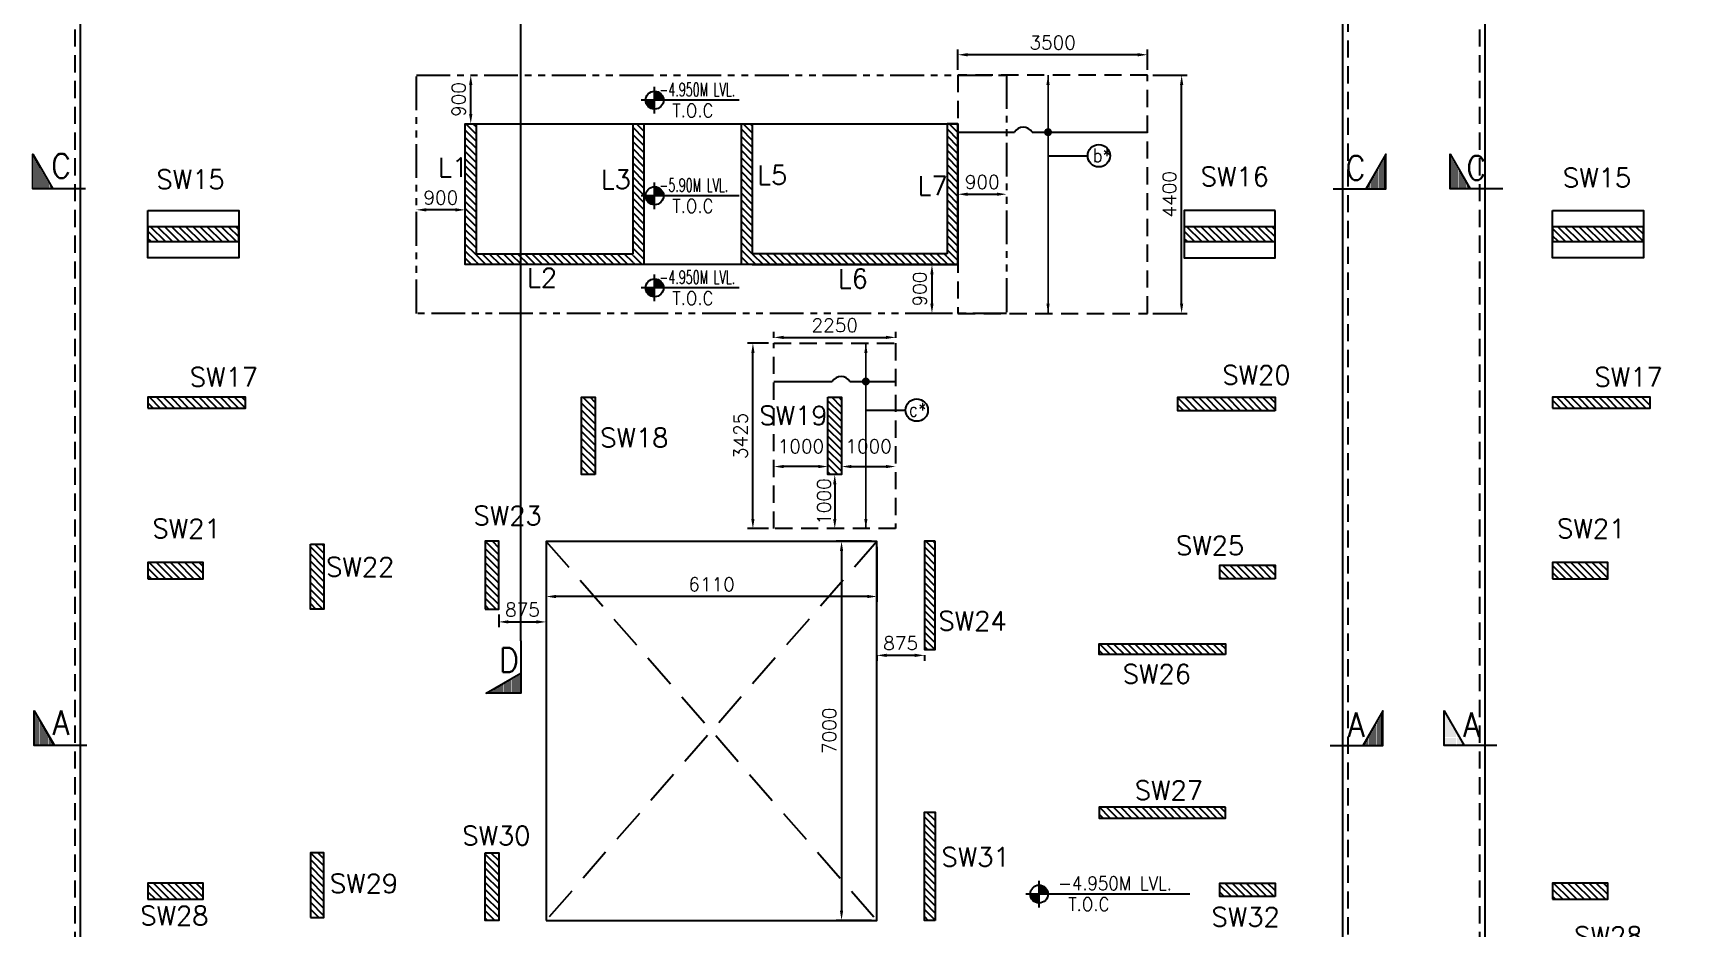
# Model space of a CAD drawing. Extents: x 493682 to 1244665, y -124941 to -2846.
# Drawn here: x 560869 to 591254, y -36147 to -19614 of the extents above; entities that cross this region are included whole.
import ezdxf
from ezdxf.lldxf.tags import DXFTag

# ---------------------------------------------------------------- set-up
doc = ezdxf.new("R2010")
doc.units = 0
doc.header["$MEASUREMENT"] = 0
doc.header["$PDMODE"] = 34
doc.header["$PDSIZE"] = 50
doc.linetypes.add('HIDDEN', pattern=[9.525, 6.35, -3.175])
doc.linetypes.add('PHANTOM4', pattern=[0.625, 0.3125, -0.0625, 0.0625, -0.0625, 0.0625, -0.0625])
for name, color, linetype in [('001 TOP VERTICAL STEEL', 183, 'Continuous'), ('001 X DIR.', 130, 'Continuous'), ('003 5.875M', 123, 'Continuous'), ('02BEAM TEXT', 3, 'Continuous'), ('04 FOOTING', 2, 'Continuous'), ('04 NORMAL TEXT', 2, 'Continuous'), ('16 SECT-MKD', 1, 'Continuous'), ('16 SECT-NO', 1, 'Continuous'), ('18 COL. TEXT', 1, 'Continuous'), ('19 COLUMN', 1, 'Continuous'), ('21GRID CIRCLE', 5, 'Continuous'), ('22222', 63, 'Continuous'), ('25 hatch', 8, 'Continuous'), ('26 HT (PCC)', 8, 'Continuous'), ('RENF', 2, 'Continuous')]:
    doc.layers.add(name, color=color, linetype=linetype)
doc.styles.add('ROMAND', font='simplex.shx', dxfattribs={"width": 0.85})
doc.styles.add('ROMANS', font='simplex.shx')
tags = doc.linetypes.add('HIDDEN2', pattern=[0.1875, 0.125, -0.0625]).pattern_tags.tags
tags[6:7] = [DXFTag(74, 4), DXFTag(75, 0), DXFTag(340, '0'), DXFTag(46, 1.0), DXFTag(50, 0.0), DXFTag(44, 0.0), DXFTag(45, 0.0)]
tags[4:5] = [DXFTag(74, 4), DXFTag(75, 0), DXFTag(340, '0'), DXFTag(46, 1.0), DXFTag(50, 0.0), DXFTag(44, 0.0), DXFTag(45, 0.0)]
doc.dimstyles.new('SDU-II', dxfattribs={"dimscale": 100, "dimtxt": 2.5, "dimasz": 1.8, "dimexe": 1, "dimexo": 1, "dimgap": 1, "dimtad": 1, "dimdec": 0, "dimzin": 0, "dimdsep": 46, "dimtxsty": 'ROMANS', "dimcen": 0.09, "dimclrd": 5, "dimclre": 5, "dimclrt": 4, "dimadec": 0, "dimazin": 0, "dimtfac": 1, "dimtdec": 0, "dimtmove": 1, "dimatfit": 3, "dimfxl": 1, "dimtolj": 1, "dimtzin": 0, "dimlwd": 9, "dimlwe": 0, "dimarcsym": 1})
doc.dimstyles.get("Standard").update_dxf_attribs({"dimscale": 100, "dimtxt": 2.5, "dimasz": 1.8, "dimexe": 1, "dimexo": 1, "dimgap": 1, "dimtad": 1, "dimdec": 0, "dimzin": 0, "dimdsep": 46, "dimtxsty": 'ROMANS', "dimcen": 0, "dimclrd": 5, "dimclre": 5, "dimclrt": 4, "dimadec": 0, "dimazin": 0, "dimtfac": 1, "dimtdec": 4, "dimtofl": 0, "dimtmove": 2, "dimatfit": 3, "dimfxl": 1, "dimtolj": 1, "dimtzin": 0, "dimlwe": -1, "dimarcsym": 0})
pattern_1 = [(90, (668233.54, -65314.49), (-19.2, 4e-15), [0, -19.2])]
pattern_2 = [(90, (668344.272, -55032.55), (-19.2, 4e-15), [0, -19.2])]
pattern_3 = [(90, (642194.461, -65314.49), (-19.2, 4e-15), [0, -19.2])]
pattern_4 = [(90, (504499.783, -65314.49), (19.2, 4e-15), [0, -19.2])]
pattern_5 = [(90, (642168.282, -55032.55), (-19.2, 4e-15), [0, -19.2])]
pattern_6 = [(90, (504555.902, -55032.55), (19.2, 4e-15), [0, -19.2])]
pattern_7 = [(180, (602418.781, 49488.874), (-5e-15, -19.2), [0, -19.2])]
pattern_8 = [(315, (-18882.915, -74416.34), (65.63609, 65.63609), [])]
pattern_9 = [(315, (-18932.915, -74416.34), (65.63609, 65.63609), [])]

# ---------------------------------------------------------------- blocks, each defined once
blk = doc.blocks.new('zw$DB44')
at = {"layer": '25 hatch', "linetype": 'Continuous', "ltscale": 5}
h = blk.add_hatch(dxfattribs=at)
h.set_pattern_fill('ANSI31', color=256, scale=29.235733, angle=270, style=0)
h.set_pattern_definition(pattern_8)
h.paths.add_polyline_path([(2860, -15830), (2660, -15830), (2660, -13230), (2860, -13230)])
h = blk.add_hatch(dxfattribs=at)
h.set_pattern_fill('ANSI31', color=256, scale=29.235733, angle=270, style=0)
h.set_pattern_definition(pattern_8)
h.paths.add_polyline_path([(5760, -13230), (5960, -13230), (5960, -15830), (5760, -15830)])
h = blk.add_hatch(dxfattribs=at)
h.set_pattern_fill('ANSI31', color=256, scale=29.235733, angle=270, style=0)
h.set_pattern_definition(pattern_8)
h.paths.add_polyline_path([(7760, -13230), (7960, -13230), (7960, -15830), (7760, -15830)])
h = blk.add_hatch(dxfattribs=at)
h.set_pattern_fill('ANSI31', color=256, scale=29.235733, angle=270, style=0)
h.set_pattern_definition(pattern_8)
h.paths.add_polyline_path([(11560, -15830), (11760, -15830), (11760, -13230), (11560, -13230)])
h = blk.add_hatch(dxfattribs=at)
h.set_pattern_fill('ANSI31', color=256, scale=29.235733, angle=270, style=0)
h.set_pattern_definition([(315, (-18882.915, -81616.34), (65.63609, 65.63609), [])])
h.paths.add_polyline_path([(-1520, -15405), (-1520, -15130), (-3200, -15130), (-3200, -15405)])
h = blk.add_hatch(dxfattribs=at)
h.set_pattern_fill('ANSI31', color=256, scale=29.235733, angle=270, style=0)
h.set_pattern_definition([(315, (257.085, -81616.34), (65.63609, 65.63609), [])])
h.paths.add_polyline_path([(17620, -15405), (17620, -15130), (15940, -15130), (15940, -15405)])
h = blk.add_hatch(dxfattribs=at)
h.set_pattern_fill('ANSI31', color=256, scale=29.235733, angle=270, style=0)
h.set_pattern_definition(pattern_8)
h.paths.add_polyline_path([(5760, -15830), (2860, -15830), (2860, -15630), (5760, -15630)])
h = blk.add_hatch(dxfattribs=at)
h.set_pattern_fill('ANSI31', color=256, scale=29.235733, angle=270, style=0)
h.set_pattern_definition(pattern_8)
h.paths.add_polyline_path([(7960, -15830), (11560, -15830), (11560, -15630), (7960, -15630)])
h = blk.add_hatch(dxfattribs=at)
h.set_pattern_fill('ANSI31', color=256, scale=29.235733, angle=270, style=0)
h.set_pattern_definition(pattern_8)
h.paths.add_polyline_path([(-3200, -18480), (-1400, -18480), (-1400, -18280), (-3200, -18280)])
h = blk.add_hatch(dxfattribs=at)
h.set_pattern_fill('ANSI31', color=256, scale=29.235733, angle=270, style=0)
h.set_pattern_definition(pattern_8)
h.paths.add_polyline_path([(5060, -19705), (4810, -19705), (4810, -18280), (5060, -18280)])
h = blk.add_hatch(dxfattribs=at)
h.set_pattern_fill('ANSI31', color=256, scale=29.235733, angle=270, style=0)
h.set_pattern_definition(pattern_8)
h.paths.add_polyline_path([(9360, -18280), (9610, -18280), (9610, -19705), (9360, -19705)])
h = blk.add_hatch(dxfattribs=at)
h.set_pattern_fill('ANSI31', color=256, scale=29.235733, angle=270, style=0)
h.set_pattern_definition([(315, (-18882.915, -74466.34), (65.63609, 65.63609), [])])
h.paths.add_polyline_path([(17620, -18530), (15820, -18530), (15820, -18280), (17620, -18280)])
h = blk.add_hatch(dxfattribs=at)
h.set_pattern_fill('ANSI31', color=256, scale=29.235733, angle=270, style=0)
h.set_pattern_definition([(315, (-18882.915, -74416.34), (65.63609, 65.63609), [])])
h.paths.add_polyline_path([(3030, -22190), (3280, -22190), (3280, -20940), (3030, -20940)])
h = blk.add_hatch(dxfattribs=at)
h.set_pattern_fill('ANSI31', color=256, scale=29.235733, angle=270, style=0)
h.set_pattern_definition(pattern_8)
h.paths.add_polyline_path([(11340, -20940), (11140, -20940), (11140, -22940), (11340, -22940)])
h = blk.add_hatch(dxfattribs=at)
h.set_pattern_fill('ANSI31', color=256, scale=29.235733, angle=270, style=0)
h.set_pattern_definition(pattern_9)
h.paths.add_polyline_path([(-200, -20990), (50, -20990), (50, -22190), (-200, -22190)])
h = blk.add_hatch(dxfattribs=at)
h.set_pattern_fill('ANSI31', color=256, scale=29.235733, angle=270, style=0)
h.set_pattern_definition([(315, (-18882.915, -74316.34), (65.63609, 65.63609), [])])
h.paths.add_polyline_path([(-3200, -21630), (-2180, -21630), (-2180, -21330), (-3200, -21330)])
h = blk.add_hatch(dxfattribs=at)
h.set_pattern_fill('ANSI31', color=256, scale=29.235733, angle=270, style=0)
h.set_pattern_definition([(315, (-18882.915, -74366.34), (65.63609, 65.63609), [])])
h.paths.add_polyline_path([(17620, -21630), (16600, -21630), (16600, -21380), (17620, -21380)])
h = blk.add_hatch(dxfattribs=at)
h.set_pattern_fill('ANSI31', color=256, scale=29.235733, angle=270, style=0)
h.set_pattern_definition(pattern_8)
h.paths.add_polyline_path([(16700, -23030), (14370, -23030), (14370, -22830), (16700, -22830)])
h = blk.add_hatch(dxfattribs=at)
h.set_pattern_fill('ANSI31', color=256, scale=29.235733, angle=270, style=0)
h.set_pattern_definition(pattern_8)
h.paths.add_polyline_path([(11340, -27940), (11140, -27940), (11140, -25940), (11340, -25940)])
h = blk.add_hatch(dxfattribs=at)
h.set_pattern_fill('ANSI31', color=256, scale=29.235733, angle=270, style=0)
h.set_pattern_definition(pattern_8)
h.paths.add_polyline_path([(16700, -25850), (14370, -25850), (14370, -26050), (16700, -26050)])
h = blk.add_hatch(dxfattribs=at)
h.set_pattern_fill('ANSI31', color=256, scale=29.235733, angle=270, style=0)
h.set_pattern_definition(pattern_9)
h.paths.add_polyline_path([(-200, -27890), (50, -27890), (50, -26690), (-200, -26690)])
h = blk.add_hatch(dxfattribs=at)
h.set_pattern_fill('ANSI31', color=256, scale=29.235733, angle=270, style=0)
h.set_pattern_definition([(315, (-18882.915, -74416.34), (65.6361, 65.6361), [])])
h.paths.add_polyline_path([(3030, -26690), (3280, -26690), (3280, -27940), (3030, -27940)])
h = blk.add_hatch(dxfattribs=at)
h.set_pattern_fill('ANSI31', color=256, scale=29.235733, angle=270, style=0)
h.set_pattern_definition([(315, (-18882.915, -74516.34), (65.6361, 65.6361), [])])
h.paths.add_polyline_path([(-3200, -27550), (-2180, -27550), (-2180, -27250), (-3200, -27250)])
h = blk.add_hatch(dxfattribs=at)
h.set_pattern_fill('ANSI31', color=256, scale=29.235733, angle=270, style=0)
h.set_pattern_definition(pattern_8)
h.paths.add_polyline_path([(17620, -27500), (16600, -27500), (16600, -27250), (17620, -27250)])
at = {"layer": '19 COLUMN'}
for points in [[(2860, -15830), (2660, -15830), (2660, -13230), (2860, -13230), (2860, -15630)], [(5760, -15630), (5760, -13230), (5960, -13230), (5960, -15830), (5760, -15830), (5760, -15830)], [(7960, -15830), (7760, -15830), (7760, -13230), (7960, -13230), (7960, -15630)], [(11560, -15830), (11760, -15830), (11760, -13230), (11560, -13230), (11560, -15630)], [(2860, -15630), (5760, -15630)], [(11560, -15630), (7960, -15630)], [(5760, -15830), (2860, -15830), (2860, -15830)], [(7960, -15830), (11560, -15830), (11560, -15830)]]:
    blk.add_lwpolyline(points, dxfattribs=at)
for points in [[(-3200, -14830), (-1520, -14830), (-1520, -15705), (-3200, -15705)], [(17620, -14830), (15940, -14830), (15940, -15705), (17620, -15705)], [(-1520, -15405), (-1520, -15130), (-3200, -15130), (-3200, -15405)], [(17620, -15405), (17620, -15130), (15940, -15130), (15940, -15405)], [(-3200, -18480), (-1400, -18480), (-1400, -18280), (-3200, -18280)], [(5060, -19705), (4810, -19705), (4810, -18280), (5060, -18280)], [(9360, -18280), (9610, -18280), (9610, -19705), (9360, -19705)], [(17620, -18530), (15820, -18530), (15820, -18280), (17620, -18280)], [(3030, -22190), (3280, -22190), (3280, -20940), (3030, -20940)], [(11340, -20940), (11140, -20940), (11140, -22940), (11340, -22940)], [(-200, -20990), (50, -20990), (50, -22190), (-200, -22190)], [(-3200, -21630), (-2180, -21630), (-2180, -21330), (-3200, -21330)], [(17620, -21630), (16600, -21630), (16600, -21380), (17620, -21380)], [(16700, -23030), (14370, -23030), (14370, -22830), (16700, -22830)], [(11340, -27940), (11140, -27940), (11140, -25940), (11340, -25940)], [(16700, -25850), (14370, -25850), (14370, -26050), (16700, -26050)], [(-200, -27890), (50, -27890), (50, -26690), (-200, -26690)], [(3030, -26690), (3280, -26690), (3280, -27940), (3030, -27940)], [(-3200, -27550), (-2180, -27550), (-2180, -27250), (-3200, -27250)], [(17620, -27500), (16600, -27500), (16600, -27250), (17620, -27250)]]:
    blk.add_lwpolyline(points, close=True, dxfattribs=at)
blk = doc.blocks.new('*D29')
at = {"color": 5, "linetype": 'Continuous', "transparency": 16777216}
for p, q in [((568953, -20394), (569056, -20394)), ((568953, -21294), (569056, -21294))]:
    blk.add_line(p, q, dxfattribs=at)
at = {"color": 5, "linetype": 'Continuous', "lineweight": -2, "transparency": 16777216}
blk.add_line((568956, -21114), (568956, -20574), dxfattribs=at)
at = {"color": 5, "transparency": 16777216}
for points in [[(568986, -20574), (568926, -20574), (568956, -20394)], [(568926, -21114), (568986, -21114), (568956, -21294)]]:
    blk.add_solid(points, dxfattribs=at)
at = {"layer": 'DEFPOINTS', "color": 0, "transparency": 16777216}
for p in [(568853, -20394), (568956, -20394), (568853, -21294)]:
    blk.add_point(p, dxfattribs=at)
at = {"color": 4, "transparency": 16777216, "insert": (568731, -20844), "char_height": 250, "attachment_point": 5, "rotation": 90, "style": 'ROMANS'}
blk.add_mtext('\\A1;900', dxfattribs=at)
blk = doc.blocks.new('*D30')
at = {"color": 5, "linetype": 'Continuous', "transparency": 16777216}
for p, q in [((567953, -22982), (567953, -22982)), ((568853, -22982), (568853, -22982))]:
    blk.add_line(p, q, dxfattribs=at)
at = {"color": 5, "linetype": 'Continuous', "lineweight": -2, "transparency": 16777216}
blk.add_line((568673, -22882), (568133, -22882), dxfattribs=at)
at = {"color": 5, "transparency": 16777216}
for points in [[(568133, -22852), (568133, -22912), (567953, -22882)], [(568673, -22912), (568673, -22852), (568853, -22882)]]:
    blk.add_solid(points, dxfattribs=at)
at = {"layer": 'DEFPOINTS', "color": 0, "transparency": 16777216}
for p in [(567953, -22882), (567953, -22882), (568853, -22882)]:
    blk.add_point(p, dxfattribs=at)
at = {"color": 4, "transparency": 16777216, "insert": (568403, -22657), "char_height": 250, "attachment_point": 5, "style": 'ROMANS'}
blk.add_mtext('\\A1;900', dxfattribs=at)
blk = doc.blocks.new('*D31')
at = {"color": 5, "linetype": 'Continuous', "transparency": 16777216}
for p, q in [((577953, -22494), (577953, -22494)), ((578853, -22494), (578853, -22494))]:
    blk.add_line(p, q, dxfattribs=at)
at = {"color": 5, "linetype": 'Continuous', "lineweight": -2, "transparency": 16777216}
blk.add_line((578133, -22594), (578673, -22594), dxfattribs=at)
at = {"color": 5, "transparency": 16777216}
for points in [[(578133, -22564), (578133, -22624), (577953, -22594)], [(578673, -22624), (578673, -22564), (578853, -22594)]]:
    blk.add_solid(points, dxfattribs=at)
at = {"layer": 'DEFPOINTS', "color": 0, "transparency": 16777216}
for p in [(577953, -22594), (578853, -22594), (578853, -22594)]:
    blk.add_point(p, dxfattribs=at)
at = {"color": 4, "transparency": 16777216, "insert": (578403, -22369), "char_height": 250, "attachment_point": 5, "rotation": 0.0008, "style": 'ROMANS'}
blk.add_mtext('\\A1;900', dxfattribs=at)
blk = doc.blocks.new('*D32')
at = {"color": 5, "linetype": 'Continuous', "transparency": 16777216}
for p, q in [((577754, -23894), (577374, -23894)), ((577754, -24794), (577374, -24794))]:
    blk.add_line(p, q, dxfattribs=at)
at = {"color": 5, "linetype": 'Continuous', "lineweight": -2, "transparency": 16777216}
blk.add_line((577474, -24074), (577474, -24614), dxfattribs=at)
at = {"color": 5, "transparency": 16777216}
for points in [[(577504, -24074), (577444, -24074), (577474, -23894)], [(577444, -24614), (577504, -24614), (577474, -24794)]]:
    blk.add_solid(points, dxfattribs=at)
at = {"layer": 'DEFPOINTS', "color": 0, "transparency": 16777216}
for p in [(577854, -23894), (577474, -24794), (577854, -24794)]:
    blk.add_point(p, dxfattribs=at)
at = {"color": 4, "transparency": 16777216, "insert": (577249, -24344), "char_height": 250, "attachment_point": 5, "rotation": 90, "style": 'ROMANS'}
blk.add_mtext('\\A1;900', dxfattribs=at)
blk = doc.blocks.new('*D43')
at = {"color": 5, "linetype": 'Continuous', "transparency": 16777216}
for p, q in [((577954, -20294), (577954, -19918)), ((581453, -20294), (581453, -19918))]:
    blk.add_line(p, q, dxfattribs=at)
at = {"color": 5, "linetype": 'Continuous', "lineweight": -2, "transparency": 16777216}
blk.add_line((581273, -20018), (578134, -20018), dxfattribs=at)
at = {"color": 5, "transparency": 16777216}
for points in [[(578134, -19988), (578134, -20048), (577954, -20018)], [(581273, -20048), (581273, -19988), (581453, -20018)]]:
    blk.add_solid(points, dxfattribs=at)
at = {"layer": 'DEFPOINTS', "color": 0, "transparency": 16777216}
for p in [(577954, -20018), (577954, -20394), (581453, -20394)]:
    blk.add_point(p, dxfattribs=at)
at = {"color": 4, "transparency": 16777216, "insert": (579703, -19793), "char_height": 250, "attachment_point": 5, "style": 'ROMANS'}
blk.add_mtext('\\A1;3500', dxfattribs=at)
blk = doc.blocks.new('*D44')
at = {"color": 5, "linetype": 'Continuous', "transparency": 16777216}
for p, q in [((581553, -20394), (582185, -20394)), ((581553, -24794), (582185, -24794))]:
    blk.add_line(p, q, dxfattribs=at)
at = {"color": 5, "linetype": 'Continuous', "lineweight": -2, "transparency": 16777216}
blk.add_line((582085, -24614), (582085, -20574), dxfattribs=at)
at = {"color": 5, "transparency": 16777216}
for points in [[(582115, -20574), (582055, -20574), (582085, -20394)], [(582055, -24614), (582115, -24614), (582085, -24794)]]:
    blk.add_solid(points, dxfattribs=at)
at = {"layer": 'DEFPOINTS', "color": 0, "transparency": 16777216}
for p in [(581453, -20394), (582085, -20394), (581453, -24794)]:
    blk.add_point(p, dxfattribs=at)
at = {"color": 4, "transparency": 16777216, "insert": (581860, -22594), "char_height": 250, "attachment_point": 5, "rotation": 90, "style": 'ROMANS'}
blk.add_mtext('\\A1;4400', dxfattribs=at)
blk = doc.blocks.new('*D48')
at = {"color": 5, "linetype": 'Continuous', "transparency": 16777216}
for p, q in [((574554, -25244), (574554, -25138)), ((576804, -25244), (576804, -25138))]:
    blk.add_line(p, q, dxfattribs=at)
at = {"color": 5, "linetype": 'Continuous', "lineweight": -2, "transparency": 16777216}
blk.add_line((574734, -25238), (576624, -25238), dxfattribs=at)
at = {"color": 5, "transparency": 16777216}
for points in [[(574734, -25208), (574734, -25268), (574554, -25238)], [(576624, -25268), (576624, -25208), (576804, -25238)]]:
    blk.add_solid(points, dxfattribs=at)
at = {"layer": 'DEFPOINTS', "color": 0, "transparency": 16777216}
for p in [(574554, -25344), (576804, -25238), (576804, -25344)]:
    blk.add_point(p, dxfattribs=at)
at = {"color": 4, "transparency": 16777216, "insert": (575679, -25013), "char_height": 250, "attachment_point": 5, "style": 'ROMANS'}
blk.add_mtext('\\A1;2250', dxfattribs=at)
blk = doc.blocks.new('*D49')
at = {"color": 5, "linetype": 'Continuous', "transparency": 16777216}
for p, q in [((574454, -25344), (574067, -25344)), ((574454, -28769), (574067, -28769))]:
    blk.add_line(p, q, dxfattribs=at)
at = {"color": 5, "linetype": 'Continuous', "lineweight": -2, "transparency": 16777216}
blk.add_line((574167, -28589), (574167, -25524), dxfattribs=at)
at = {"color": 5, "transparency": 16777216}
for points in [[(574197, -25524), (574137, -25524), (574167, -25344)], [(574137, -28589), (574197, -28589), (574167, -28769)]]:
    blk.add_solid(points, dxfattribs=at)
at = {"layer": 'DEFPOINTS', "color": 0, "transparency": 16777216}
for p in [(574167, -25344), (574554, -25344), (574554, -28769)]:
    blk.add_point(p, dxfattribs=at)
at = {"color": 4, "transparency": 16777216, "insert": (573942, -27057), "char_height": 250, "attachment_point": 5, "rotation": 90, "style": 'ROMANS'}
blk.add_mtext('\\A1;3425', dxfattribs=at)
blk = doc.blocks.new('*D277')
at = {"color": 5, "transparency": 16777216}
for p, q in [((570349, -29104), (570349, -30123)), ((576458, -29104), (576458, -30123))]:
    blk.add_line(p, q, dxfattribs=at)
at = {"color": 5, "lineweight": -2, "transparency": 16777216}
blk.add_line((576278, -30023), (570529, -30023), dxfattribs=at)
at = {"color": 5, "transparency": 16777216}
for points in [[(570529, -29993), (570529, -30053), (570349, -30023)], [(576278, -30053), (576278, -29993), (576458, -30023)]]:
    blk.add_solid(points, dxfattribs=at)
at = {"layer": 'DEFPOINTS', "color": 0, "transparency": 16777216}
for p in [(570349, -29004), (576458, -29004), (570349, -30023)]:
    blk.add_point(p, dxfattribs=at)
at = {"color": 4, "transparency": 16777216, "insert": (573404, -29798), "char_height": 250, "attachment_point": 5, "style": 'ROMANS'}
blk.add_mtext('\\A1;6110', dxfattribs=at)
blk = doc.blocks.new('*D278')
at = {"color": 5, "transparency": 16777216}
for p, q in [((576358, -29004), (575704, -29004)), ((576358, -36004), (575704, -36004))]:
    blk.add_line(p, q, dxfattribs=at)
at = {"color": 5, "lineweight": -2, "transparency": 16777216}
blk.add_line((575804, -29184), (575804, -35824), dxfattribs=at)
at = {"color": 5, "transparency": 16777216}
for points in [[(575834, -29184), (575774, -29184), (575804, -29004)], [(575774, -35824), (575834, -35824), (575804, -36004)]]:
    blk.add_solid(points, dxfattribs=at)
at = {"layer": 'DEFPOINTS', "color": 0, "transparency": 16777216}
for p in [(576458, -29004), (575804, -36004), (576458, -36004)]:
    blk.add_point(p, dxfattribs=at)
at = {"color": 4, "transparency": 16777216, "insert": (575579, -32504), "char_height": 250, "attachment_point": 5, "rotation": 90, "style": 'ROMANS'}
blk.add_mtext('\\A1;7000', dxfattribs=at)
blk = doc.blocks.new('*D279')
at = {"color": 5, "transparency": 16777216}
for p, q in [((576458, -31104), (576458, -31210)), ((577334, -31104), (577334, -31210))]:
    blk.add_line(p, q, dxfattribs=at)
at = {"color": 5, "lineweight": -2, "transparency": 16777216}
blk.add_line((577154, -31110), (576638, -31110), dxfattribs=at)
at = {"color": 5, "transparency": 16777216}
for points in [[(576638, -31080), (576638, -31140), (576458, -31110)], [(577154, -31140), (577154, -31080), (577334, -31110)]]:
    blk.add_solid(points, dxfattribs=at)
at = {"layer": 'DEFPOINTS', "color": 0, "transparency": 16777216}
for p in [(576458, -31004), (576458, -31110), (577334, -31004)]:
    blk.add_point(p, dxfattribs=at)
at = {"color": 4, "transparency": 16777216, "insert": (576896, -30885), "char_height": 250, "attachment_point": 5, "style": 'ROMANS'}
blk.add_mtext('\\A1;875', dxfattribs=at)
blk = doc.blocks.new('*D280')
at = {"color": 5, "transparency": 16777216}
for p, q in [((569473, -30354), (569473, -30592)), ((570349, -30354), (570349, -30592))]:
    blk.add_line(p, q, dxfattribs=at)
at = {"color": 5, "lineweight": -2, "transparency": 16777216}
blk.add_line((569653, -30492), (570169, -30492), dxfattribs=at)
at = {"color": 5, "transparency": 16777216}
for points in [[(569653, -30462), (569653, -30522), (569473, -30492)], [(570169, -30522), (570169, -30462), (570349, -30492)]]:
    blk.add_solid(points, dxfattribs=at)
at = {"layer": 'DEFPOINTS', "color": 0, "transparency": 16777216}
for p in [(569473, -30254), (570349, -30254), (570349, -30492)]:
    blk.add_point(p, dxfattribs=at)
at = {"color": 4, "transparency": 16777216, "insert": (569911, -30267), "char_height": 250, "attachment_point": 5, "style": 'ROMANS'}
blk.add_mtext('\\A1;875', dxfattribs=at)
blk = doc.blocks.new('*D320')
at = {"color": 5, "transparency": 16777216}
for p, q in [((575804, -27523), (575804, -27523)), ((576804, -27523), (576804, -27523))]:
    blk.add_line(p, q, dxfattribs=at)
at = {"color": 5, "lineweight": -2, "transparency": 16777216}
blk.add_line((575984, -27623), (576624, -27623), dxfattribs=at)
at = {"color": 5, "transparency": 16777216}
for points in [[(575984, -27593), (575984, -27653), (575804, -27623)], [(576624, -27653), (576624, -27593), (576804, -27623)]]:
    blk.add_solid(points, dxfattribs=at)
at = {"layer": 'DEFPOINTS', "color": 0, "transparency": 16777216}
for p in [(575804, -27623), (576804, -27623), (576804, -27623)]:
    blk.add_point(p, dxfattribs=at)
at = {"color": 4, "transparency": 16777216, "insert": (576304, -27248), "char_height": 250, "attachment_point": 5, "style": 'ROMANS'}
blk.add_mtext('\\A1;1000', dxfattribs=at)
blk = doc.blocks.new('*D321')
at = {"color": 5, "transparency": 16777216}
for p, q in [((574554, -27523), (574554, -27523)), ((575554, -27523), (575554, -27523))]:
    blk.add_line(p, q, dxfattribs=at)
at = {"color": 5, "lineweight": -2, "transparency": 16777216}
blk.add_line((575374, -27623), (574734, -27623), dxfattribs=at)
at = {"color": 5, "transparency": 16777216}
for points in [[(574734, -27593), (574734, -27653), (574554, -27623)], [(575374, -27653), (575374, -27593), (575554, -27623)]]:
    blk.add_solid(points, dxfattribs=at)
at = {"layer": 'DEFPOINTS', "color": 0, "transparency": 16777216}
for p in [(574554, -27623), (574554, -27623), (575554, -27623)]:
    blk.add_point(p, dxfattribs=at)
at = {"color": 4, "transparency": 16777216, "insert": (575054, -27248), "char_height": 250, "attachment_point": 5, "style": 'ROMANS'}
blk.add_mtext('\\A1;1000', dxfattribs=at)
blk = doc.blocks.new('*D322')
at = {"color": 5, "transparency": 16777216}
for p, q in [((575579, -27769), (575579, -27769)), ((575579, -28769), (575579, -28769))]:
    blk.add_line(p, q, dxfattribs=at)
at = {"color": 5, "lineweight": -2, "transparency": 16777216}
blk.add_line((575679, -27949), (575679, -28589), dxfattribs=at)
at = {"color": 5, "transparency": 16777216}
for points in [[(575709, -27949), (575649, -27949), (575679, -27769)], [(575649, -28589), (575709, -28589), (575679, -28769)]]:
    blk.add_solid(points, dxfattribs=at)
at = {"layer": 'DEFPOINTS', "color": 0, "transparency": 16777216}
for p in [(575679, -27769), (575679, -28769), (575679, -28769)]:
    blk.add_point(p, dxfattribs=at)
at = {"color": 4, "transparency": 16777216, "insert": (575480, -28269), "char_height": 250, "attachment_point": 5, "rotation": 90, "style": 'ROMANS'}
blk.add_mtext('\\A1;1000', dxfattribs=at)

msp = doc.modelspace()

# ---------------------------------------------------------------- hatches: boundary and pattern name
h = msp.add_hatch()
h.set_pattern_fill('ANSI31', color=5, scale=8.105755, style=0)
h.set_pattern_definition([(45, (562086.7992, -28786.1179), (-0.71645428, 0.71645427), [])])
h.paths.add_polyline_path([(572185.9, -20856.9, 0.4142136), (572351.1, -21022.1), (572351.1, -20856.9)])
h.paths.add_polyline_path([(572351.1, -20856.9), (572516.4, -20856.9, 0.4142136), (572351.1, -20691.6)])
h = msp.add_hatch()
h.set_pattern_fill('ANSI31', color=5, scale=8.105755, style=0)
h.set_pattern_definition([(45, (562086.7992, -30551.1179), (-0.71645428, 0.71645427), [])])
h.paths.add_polyline_path([(572185.9, -22621.9, 0.4142136), (572351.1, -22787.1), (572351.1, -22621.9)])
h.paths.add_polyline_path([(572351.1, -22621.9), (572516.4, -22621.9, 0.4142136), (572351.1, -22456.6)])
h = msp.add_hatch()
h.set_pattern_fill('ANSI31', color=5, scale=8.105755, style=0)
h.set_pattern_definition([(45, (562086.7992, -32251.6179), (-0.71645428, 0.71645427), [])])
h.paths.add_polyline_path([(572185.9, -24322.4, 0.4142136), (572351.1, -24487.6), (572351.1, -24322.4)])
h.paths.add_polyline_path([(572351.1, -24322.4), (572516.4, -24322.4, 0.4142136), (572351.1, -24157.1)])
h = msp.add_hatch()
h.set_pattern_fill('ANSI31', color=5, scale=8.105755, style=0)
h.set_pattern_definition([(45, (569188.7661, -43447.8072), (-0.71645428, 0.71645427), [])])
h.paths.add_polyline_path([(579287.9, -35518.6, 0.4142136), (579453.1, -35683.8), (579453.1, -35518.6)])
h.paths.add_polyline_path([(579453.1, -35518.6), (579618.4, -35518.6, 0.4142136), (579453.1, -35353.3)])
at = {"layer": '16 SECT-MKD'}
h = msp.add_hatch(dxfattribs=at)
h.set_pattern_fill('SQDOTS', color=1, scale=19.2, angle=90, style=0)
h.set_pattern_definition(pattern_5)
h.paths.add_polyline_path([(560869.5, -22494.4), (561239.3, -22494.4), (560869.5, -21853.9)])
h = msp.add_hatch(dxfattribs=at)
h.set_pattern_fill('SQDOTS', color=1, scale=19.2, angle=90, style=0)
h.set_pattern_definition(pattern_5)
h.paths.add_polyline_path([(560869.5, -22494.4), (561239.3, -22494.4), (560869.5, -21853.9)])
h = msp.add_hatch(dxfattribs=at)
h.set_pattern_fill('SQDOTS', color=1, scale=19.2, angle=90, style=0)
h.set_pattern_definition(pattern_6)
h.paths.add_polyline_path([(585854.7, -22494.4), (585484.9, -22494.4), (585854.7, -21853.9)])
h = msp.add_hatch(dxfattribs=at)
h.set_pattern_fill('SQDOTS', color=1, scale=19.2, angle=90, style=0)
h.set_pattern_definition(pattern_6)
h.paths.add_polyline_path([(585854.7, -22494.4), (585484.9, -22494.4), (585854.7, -21853.9)])
h = msp.add_hatch(dxfattribs=at)
h.set_pattern_fill('SQDOTS', color=1, scale=19.2, angle=90, style=0)
h.set_pattern_definition(pattern_2)
h.paths.add_polyline_path([(587045.5, -22494.4), (587415.3, -22494.4), (587045.5, -21853.9)])
h = msp.add_hatch(dxfattribs=at)
h.set_pattern_fill('SQDOTS', color=1, scale=19.2, angle=90, style=0)
h.set_pattern_definition(pattern_2)
h.paths.add_polyline_path([(587045.5, -22494.4), (587415.3, -22494.4), (587045.5, -21853.9)])
h = msp.add_hatch(dxfattribs=at)
h.set_pattern_fill('SQDOTS', color=1, scale=19.2, angle=180, style=0)
h.set_pattern_definition(pattern_7)
h.paths.add_polyline_path([(569880.7, -31809.9), (569880.7, -31440.1), (569240.1, -31809.9)])
h = msp.add_hatch(dxfattribs=at)
h.set_pattern_fill('SQDOTS', color=1, scale=19.2, angle=180, style=0)
h.set_pattern_definition(pattern_7)
h.paths.add_polyline_path([(569880.7, -31809.9), (569880.7, -31440.1), (569240.1, -31809.9)])
h = msp.add_hatch(dxfattribs=at)
h.set_pattern_fill('SQDOTS', color=1, scale=19.2, angle=90, style=0)
h.set_pattern_definition(pattern_3)
h.paths.add_polyline_path([(560895.7, -32776.4), (561265.5, -32776.4), (560895.7, -32135.8)])
h = msp.add_hatch(dxfattribs=at)
h.set_pattern_fill('SQDOTS', color=1, scale=19.2, angle=90, style=0)
h.set_pattern_definition(pattern_3)
h.paths.add_polyline_path([(560895.7, -32776.4), (561265.5, -32776.4), (560895.7, -32135.8)])
h = msp.add_hatch(dxfattribs=at)
h.set_pattern_fill('SQDOTS', color=1, scale=19.2, angle=90, style=0)
h.set_pattern_definition(pattern_4)
h.paths.add_polyline_path([(585798.6, -32776.4), (585428.7, -32776.4), (585798.6, -32135.8)])
h = msp.add_hatch(dxfattribs=at)
h.set_pattern_fill('SQDOTS', color=1, scale=19.2, angle=90, style=0)
h.set_pattern_definition(pattern_4)
h.paths.add_polyline_path([(585798.6, -32776.4), (585428.7, -32776.4), (585798.6, -32135.8)])
h = msp.add_hatch(dxfattribs=at)
h.set_pattern_fill('SQDOTS', color=1, scale=19.2, angle=90, style=0)
h.set_pattern_definition(pattern_1)
h.paths.add_polyline_path([(586934.7, -32776.4), (587304.6, -32776.4), (586934.7, -32135.8)])
h = msp.add_hatch(dxfattribs=at)
h.set_pattern_fill('SQDOTS', color=1, scale=19.2, angle=90, style=0)
h.set_pattern_definition(pattern_1)
h.paths.add_polyline_path([(586934.7, -32776.4), (587304.6, -32776.4), (586934.7, -32135.8)])

# ---------------------------------------------------------------- linework, layer by layer
at = {"color": 63}
msp.add_line((569880.7, -30839.9), (569880.7, -6048), dxfattribs=at)
at = {"color": 5}
for p, q in [((572351.1, -21103.2, 26076.1), (572351.1, -20610.6, 26076.1)), ((573912.1, -20856.9, -42485.1), (572104.8, -20856.9, 26076.1)), ((579617.9, -21883, 0), (580350.8, -21883, 0)), ((572351.1, -22868.2, 26076.1), (572351.1, -22375.6, 26076.1)), ((573912.1, -22621.9, -42485.1), (572104.8, -22621.9, 26076.1)), ((572351.1, -24568.7, 26076.1), (572351.1, -24076.1, 26076.1)), ((573912.1, -24322.4, -42485.1), (572104.8, -24322.4, 26076.1)), ((576253.6, -26581.4, 0), (576986.5, -26581.4, 0)), ((582235, -35518.6), (579206.8, -35518.6, 80833.9)), ((579453.1, -35764.9, 80833.9), (579453.1, -35272.3, 80833.9))]:
    msp.add_line(p, q, dxfattribs=at)
for centre in [(572351.1, -20856.9, 26076.1), (572351.1, -22621.9, 26076.1), (572351.1, -24322.4, 26076.1), (579453.1, -35518.6, 80833.9)]:
    msp.add_circle(centre, 165.3, dxfattribs=at)
at = {"layer": '001 TOP VERTICAL STEEL', "color": 183, "linetype": 'HIDDEN', "ltscale": 50, "elevation": 0}
for points in [[(577953.5, -24794), (581453.1, -24794), (581453.1, -20394), (577953.5, -20394)], [(576803.5, -28769), (574553.5, -28769), (574553.5, -25344), (576803.5, -25344)]]:
    msp.add_lwpolyline(points, close=True, dxfattribs=at)
at = {"layer": '001 X DIR.', "color": 130, "linetype": 'Continuous', "ltscale": 2000}
for p, q in [((577953.5, -21447.8), (578998.2, -21447.8)), ((579322, -21447.8), (581453.1, -21447.8)), ((574553.5, -26052.3), (575633.8, -26052.3)), ((575957.7, -26052.3), (576803.5, -26052.3))]:
    msp.add_line(p, q, dxfattribs=at)
for centre in [(579160.1, -21545.9), (575795.7, -26150.4)]:
    msp.add_arc(centre, 189.3, 31.21705, 148.78295, dxfattribs=at)
at = {"layer": '003 5.875M', "color": 150, "linetype": 'Continuous', "elevation": 0}
msp.add_lwpolyline([(568853.5, -21294), (577953.5, -21294), (577953.5, -23894), (568853.5, -23894)], close=True, dxfattribs=at)
at = {"layer": '04 FOOTING', "linetype": 'Continuous', "ltscale": 1500, "elevation": 0}
for points in [[(561743.6, -56084.2), (561919.6, -56183.8), (562176.6, -56320.9), (562777.3, -56605.6), (563304.3, -56825.5), (563989.8, -57084.3), (564756.7, -57274.4), (565607.1, -57426.5), (566201.7, -57505.6), (566730.1, -57559.5), (567144, -57594), (571298.6, -57594), (571298.2, -53644), (575508.4, -53644), (575508.4, -57594), (585063.8, -57594), (585063.8, -6314), (576463.4, -6314), (576463.4, -11364), (570343.6, -11364), (570343.6, -6314), (561743.6, -6314)], [(587686.2, -56084.2), (587862.2, -56183.8), (588119.1, -56320.9), (588719.9, -56605.6), (589246.9, -56825.5), (589932.4, -57084.3), (590699.3, -57274.4), (591549.6, -57426.5), (592144.3, -57505.6), (592672.7, -57559.5), (593086.6, -57594), (597241.2, -57594), (597240.8, -53644), (601451, -53644), (601451, -57594), (611006.4, -57594), (611006.4, -6314), (602406, -6314), (602406, -11364), (596286.2, -11364), (596286.2, -6314), (587686.2, -6314)], [(570348.5, -36004.2), (576458.3, -36004.2), (576458.4, -29004.2), (570348.6, -29004.2)]]:
    msp.add_lwpolyline(points, close=True, dxfattribs=at)
at = {"layer": '16 SECT-MKD', "color": 1, "elevation": 280511.7}
for points in [[(561628.7, -22494.4), (560869.5, -22494.4), (560869.5, -21853.9), (561239.3, -22494.4)], [(585095.5, -22494.4), (585854.7, -22494.4), (585854.7, -21853.9), (585484.9, -22494.4)], [(587804.7, -22494.4), (587045.5, -22494.4), (587045.5, -21853.9), (587415.3, -22494.4)], [(569880.7, -31050.7), (569880.7, -31809.9), (569240.1, -31809.9), (569880.7, -31440.1)], [(561654.9, -32776.4), (560895.7, -32776.4), (560895.7, -32135.8), (561265.5, -32776.4)], [(585039.3, -32776.4), (585798.6, -32776.4), (585798.6, -32135.8), (585428.7, -32776.4)], [(587694, -32776.4), (586934.7, -32776.4), (586934.7, -32135.8), (587304.6, -32776.4)]]:
    msp.add_lwpolyline(points, dxfattribs=at)
at = {"layer": '16 SECT-MKD', "color": 1}
for points in [[(561839.5, -22494.4), (560869.5, -22494.4), (560869.5, -21853.9), (561239.3, -22494.4)], [(584884.7, -22494.4), (585854.7, -22494.4), (585854.7, -21853.9), (585484.9, -22494.4)], [(588015.4, -22494.4), (587045.5, -22494.4), (587045.5, -21853.9), (587415.3, -22494.4)], [(569880.7, -30839.9), (569880.7, -31809.9), (569240.1, -31809.9), (569880.7, -31440.1)], [(561865.6, -32776.4), (560895.7, -32776.4), (560895.7, -32135.8), (561265.5, -32776.4)], [(584828.6, -32776.4), (585798.6, -32776.4), (585798.6, -32135.8), (585428.7, -32776.4)], [(587904.7, -32776.4), (586934.7, -32776.4), (586934.7, -32135.8), (587304.6, -32776.4)]]:
    msp.add_lwpolyline(points, dxfattribs=at)
at = {"layer": '21GRID CIRCLE', "color": 5}
for centre in [(580557.2, -21883, 0), (577192.8, -26581.4, 0)]:
    msp.add_circle(centre, 206.4, dxfattribs=at)
at = {"layer": '22222', "color": 63, "linetype": 'PHANTOM4', "ltscale": 2000, "elevation": 0}
msp.add_lwpolyline([(567953.5, -20394), (578853.4, -20394), (578853.4, -24794), (567953.5, -24794)], close=True, dxfattribs=at)
at = {"layer": '26 HT (PCC)', "color": 8, "linetype": 'HIDDEN', "ltscale": 100}
for p, q in [((576458.4, -29004.2, 0), (570348.5, -36004.2, 0)), ((570348.6, -29004.2, 0), (576458.3, -36004.2, 0))]:
    msp.add_line(p, q, dxfattribs=at)
at = {"layer": '26 HT (PCC)', "linetype": 'HIDDEN', "ltscale": 50, "elevation": 0}
for points in [[(561643.6, -56142.6), (561871.5, -56271.4), (562131.6, -56410.2), (562736.6, -56696.9), (563267.4, -56918.4), (563960, -57180), (564735.9, -57372.3), (565591.7, -57525.3), (566190, -57604.9), (566720.9, -57659.1), (567139.8, -57694), (571398.6, -57694), (571398.2, -53744), (575408.4, -53744), (575408.4, -57694), (585163.8, -57694), (585163.8, -6214), (576363.4, -6214), (576363.4, -11264), (570443.6, -11264), (570443.6, -6214), (561643.6, -6214)], [(587586.2, -56142.6), (587814.1, -56271.4), (588074.2, -56410.2), (588679.2, -56696.9), (589210, -56918.4), (589902.6, -57180), (590678.5, -57372.3), (591534.2, -57525.3), (592132.6, -57604.9), (592663.5, -57659.1), (593082.4, -57694), (597341.2, -57694), (597340.8, -53744), (601351, -53744), (601351, -57694), (611106.4, -57694), (611106.4, -6214), (602306, -6214), (602306, -11264), (596386.2, -11264), (596386.2, -6214), (587586.2, -6214)]]:
    msp.add_lwpolyline(points, close=True, dxfattribs=at)
at = {"layer": 'RENF', "linetype": 'HIDDEN2', "ltscale": 10, "const_width": 73.3}
for points in [[(579633.8, -21414.7, 1), (579602.1, -21480.8, 1)], [(576269.4, -26019.2, 1), (576237.7, -26085.3, 1)]]:
    msp.add_lwpolyline(points, format="xyb", close=True, dxfattribs=at)

# ---------------------------------------------------------------- block references
at = {"color": 1, "linetype": 'Continuous', "lineweight": 158}
for p in [(566193.5, -8064, 0), (592136.1, -8064, 0)]:
    msp.add_blockref('zw$DB44', p, dxfattribs=at)

# ---------------------------------------------------------------- texts
at = {"layer": '02BEAM TEXT', "color": 3, "style": 'ROMANS'}
for s, width, p in [('-4.950M LVL.', 0.6, (572438.1, -20785.6, -54757.8)), ('T.O.C', 0.9, (572677.2, -21172.8, -54757.8)), ('-5.90M LVL.', 0.6, (572438.1, -22550.6, -54757.8)), ('T.O.C', 0.9, (572677.2, -22937.8, -54757.8)), ('-4.950M LVL.', 0.6, (572438.1, -24251.1, -54757.8)), ('T.O.C', 0.9, (572677.2, -24638.3, -54757.8)), ('-4.950M LVL.', 0.9, (579806.1, -35443.3)), ('T.O.C', 0.9, (579990.3, -35830.5))]:
    msp.add_text(s, height=250, dxfattribs=dict(at, width=width)).set_placement(p)
at = {"layer": '04 NORMAL TEXT', "color": 4, "style": 'ROMANS', "width": 0.9}
for s, p in [('b*', (580441.4, -22000.8, 0)), ('c*', (577046, -26696.3, 0))]:
    msp.add_text(s, height=250, dxfattribs=at).set_placement(p)
at = {"layer": '16 SECT-NO', "color": 1, "style": 'ROMAND', "width": 0.9}
for s, p in [('C', (561207.1, -22294.7, 46178892832)), ('C', (585115.8, -22332.2, 46178892832)), ('C', (587344.6, -22332.2, 46178892832)), ('D', (569479.3, -31422)), ('A', (561233.3, -32576.6, 46178892832)), ('A', (585152.9, -32614.1, 46178892832)), ('A', (587284.4, -32614.1, 46178892832))]:
    msp.add_text(s, height=450, dxfattribs=at).set_placement(p)
at = {"layer": '18 COL. TEXT', "style": 'ROMANS'}
for s, p in [('SW15', (563150.7, -22496.2, 0)), ('L1', (568351.5, -22271.9, 0)), ('L3', (571357.6, -22493.8, 0)), ('L5', (574246.5, -22412.7, 0)), ('SW16', (582436.1, -22442.3, 0)), ('SW15', (589126.7, -22462.2, 0)), ('L7', (577209.3, -22610.5)), ('L2', (569995.6, -24311, 0)), ('L6', (575735.8, -24325.5)), ('SW17', (563766.4, -26146.1, 0)), ('SW20', (582837.2, -26108, 0)), ('SW17', (589708.9, -26146.1, 0)), ('SW19', (574284.7, -26855.4, 0)), ('SW18', (571346.7, -27263.6, 0)), ('SW23', (569006.9, -28703.2, 0)), ('SW21', (563077.2, -28942.8, 0)), ('SW21', (589019.8, -28942.8, 0)), ('SW25', (581979.7, -29255.9, 0)), ('SW22', (566284.3, -29651.3, 0)), ('SW24', (577593.9, -30648.5, 0)), ('SW26', (580996.7, -31629.1, 0)), ('SW27', (581220.2, -33776.6, 0)), ('SW30', (568798.8, -34614.1, 0)), ('SW31', (577649.7, -35007.2, 0)), ('SW29', (566354.2, -35497.9, 0)), ('SW28', (562851.7, -36091.5, 0)), ('SW32', (582637.2, -36115.3, 0)), ('SW28', (589335.4, -36472.2, 0))]:
    msp.add_text(s, height=350, dxfattribs=at).set_placement(p)

# ---------------------------------------------------------------- dimensions: what is measured, and where the dimension line sits
at = {"color": 3, "linetype": 'Continuous'}
for p1, p2, distance, picture, middle in [((581453.1, -20394, 0), (577953.5, -20394, 0), -375.8, '*D43', (579703.3, -19793.2)), ((568853.5, -21294, 0), (568853.5, -20394, 0), -102, '*D29', (568730.5, -20844, 0)), ((581453.1, -24794, 0), (581453.1, -20394, 0), -632, '*D44', (581860.1, -22594)), ((577953.5, -22594, 0), (578853.4, -22594, 0), 0, '*D31', (578403.5, -22369, 0)), ((568853.5, -22882, 0), (567953.5, -22882, 0), 0, '*D30', (568403.5, -22657, 0)), ((577853.5, -23894, 0), (577853.5, -24794, 0), -379.9, '*D32', (577248.6, -24344, 0)), ((574553.5, -25344, 0), (576803.5, -25344, 0), 106, '*D48', (575678.5, -25012.9)), ((574553.5, -28769, 0), (574553.5, -25344, 0), 386.4, '*D49', (573942.1, -27056.5))]:
    dim = msp.add_aligned_dim(p1=p1, p2=p2, distance=distance, dimstyle='Standard', override={"dimtdec": 0}, dxfattribs=at)
    dim.commit()
    dim.dimension.update_dxf_attribs({"geometry": picture, "text_midpoint": middle})
at = {"color": 63}
for base, p1, p2, picture, middle in [((574553.5, -27623.2), (575553.5, -27623.2, 0), (574553.5, -27623.2, 0), '*D321', (575053.5, -27248.2)), ((576803.5, -27623.2), (575803.5, -27623.2, 0), (576803.5, -27623.2, 0), '*D320', (576303.5, -27248.2)), ((570348.6, -30023.1, 0), (576458.4, -29004.2, 0), (570348.6, -29004.2, 0), '*D277', (573403.5, -29798.1, 0)), ((570348.6, -30491.8, 0), (569473.5, -30254, 0), (570348.6, -30254, 0), '*D280', (569911, -30266.8, 0)), ((576458.4, -31109.7, 0), (577333.5, -31004, 0), (576458.4, -31004, 0), '*D279', (576895.9, -30884.7, 0))]:
    dim = msp.add_linear_dim(base=base, p1=p1, p2=p2, dimstyle='Standard', override={"dimtdec": 0}, dxfattribs=at)
    dim.commit()
    dim.dimension.update_dxf_attribs({"geometry": picture, "text_midpoint": middle})
dim = msp.add_linear_dim(base=(575678.5, -28769), p1=(575678.5, -27769, 0), p2=(575678.5, -28769, 0), angle=90, dimstyle='Standard', override={"dimtdec": 0}, dxfattribs=at)
dim.commit()
dim.dimension.update_dxf_attribs({"geometry": '*D322', "text_midpoint": (575480.2, -28269), "dimtype": 160})
dim = msp.add_linear_dim(base=(575803.7, -36004.2, 0), p1=(576458.4, -29004.2, 0), p2=(576458.3, -36004.2, 0), angle=90, dimstyle='Standard', override={"dimtdec": 0}, dxfattribs=at)
dim.commit()
dim.dimension.update_dxf_attribs({"geometry": '*D278', "text_midpoint": (575578.7, -32504.2, 0)})

# ---------------------------------------------------------------- leaders
at = {"color": 7}
for points in [[(579617.9, -20394, 0), (579617.9, -24794, 0)], [(579617.9, -24794, 0), (579617.9, -20394, 0)], [(576253.6, -25344, 0), (576253.6, -28769, 0)], [(576253.6, -28769, 0), (576253.6, -25344, 0)]]:
    msp.add_leader(points, dimstyle='SDU-II', override={"dimgap": 1, "dimtad": 0}, dxfattribs=at)

doc.saveas('drawing.dxf')
